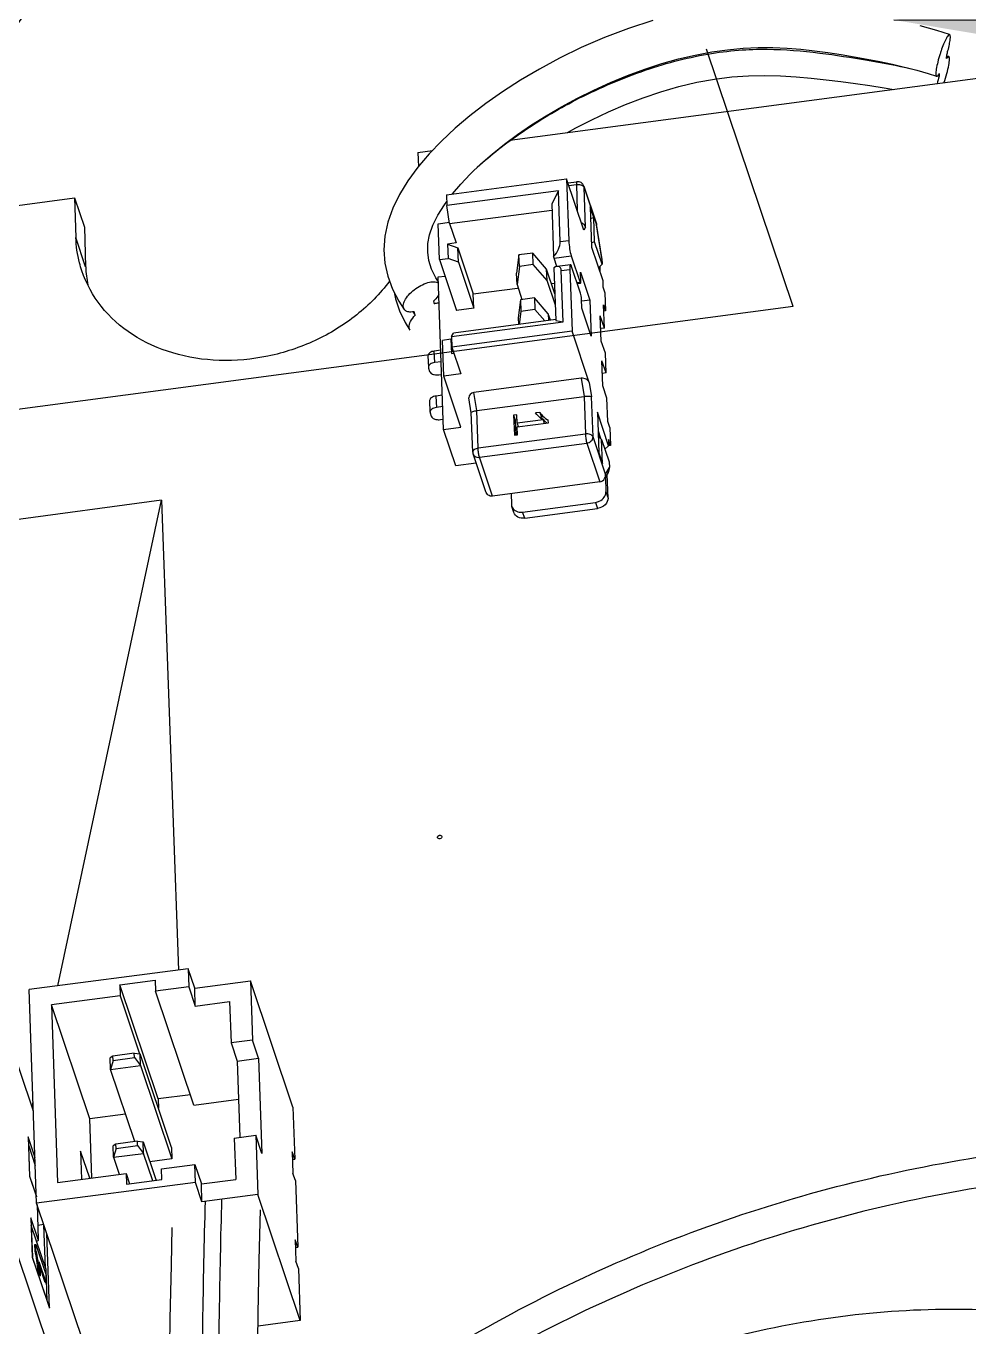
# Model space of a CAD drawing. Header units: millimetres. Extents: x 0 to 420, y 0 to 297.
# Drawn here: x 335.77 to 351.94, y 236.45 to 258.78 of the extents above; entities that cross this region are included whole.
import ezdxf

# ---------------------------------------------------------------- set-up
doc = ezdxf.new("R2010")
doc.units = ezdxf.units.MM
doc.header["$LTSCALE"] = 23.1
doc.layers.get('0').update_dxf_attribs({"linetype": 'CONTINUOUS'})
doc.layers.add('06___PRT_ALL_SURFS', color=7, linetype='CONTINUOUS')
doc.styles.get("Standard").update_dxf_attribs({"font": 'txt', "width": 0.7})
doc.dimstyles.get("Standard").update_dxf_attribs({"dimtxt": 2.2, "dimasz": 1.8, "dimexe": 1.5, "dimexo": 0.5, "dimtad": 1, "dimdec": 1, "dimzin": 0, "dimdsep": 46, "dimtxsty": 'Standard', "dimblk": '_FILLED', "dimcen": 0.09, "dimclrt": 5, "dimazin": 0, "dimtp": 0.01, "dimtm": 0.01, "dimtfac": 1, "dimtdec": 1, "dimtofl": 0, "dimtmove": 0, "dimatfit": 3, "dimldrblk": '_FILLED', "dimfxl": 1, "dimtolj": 1, "dimtzin": 0, "dimarcsym": 0})

# ---------------------------------------------------------------- blocks, each defined once
blk = doc.blocks.new('_FILLED')
at = {"color": 0, "linetype": 'ByBlock'}
blk.add_solid([(0, 0), (-1, 0.167), (-1, -0.167)], dxfattribs=at)

msp = doc.modelspace()

# ---------------------------------------------------------------- linework, layer by layer
at = {"color": 7, "linetype": 'Continuous'}
for p, q in [((344.066, 256.821), (356.211, 258.43)), ((351.56, 258.225), (351.563, 258.288)), ((351.597, 258.257), (351.57, 258.264)), ((351.434, 257.966), (351.433, 257.921)), ((342.489, 256.612), (342.737, 256.645)), ((342.489, 256.612), (342.498, 256.371)), ((342.978, 255.886), (345.041, 256.16)), ((345.041, 256.16), (345.079, 255.097)), ((345.336, 255.28), (345.041, 256.16)), ((345.064, 256.09), (345.214, 256.109)), ((342.978, 255.886), (342.985, 255.701)), ((344.9, 255.955), (342.985, 255.701)), ((344.9, 255.955), (344.785, 255.729)), ((344.931, 255.078), (344.9, 255.955)), ((345.336, 256.034), (345.553, 255.387)), ((335.196, 255.645), (336.599, 255.831)), ((336.599, 255.831), (336.621, 255.15)), ((336.599, 255.831), (336.767, 255.332)), ((342.943, 255.715), (342.983, 255.768)), ((343.034, 255.392), (342.985, 255.701)), ((344.785, 255.729), (344.818, 254.824)), ((345.442, 255.681), (345.467, 254.988)), ((345.505, 255.494), (345.442, 255.681)), ((343.034, 255.392), (344.789, 255.624)), ((345.505, 255.494), (345.45, 255.474)), ((345.52, 255.078), (345.505, 255.494)), ((336.767, 255.332), (336.789, 254.65)), ((342.838, 255.389), (343.031, 255.415)), ((342.86, 254.773), (342.838, 255.389)), ((343.034, 255.392), (343.146, 255.058)), ((345.553, 255.387), (345.555, 255.381)), ((345.555, 255.381), (345.555, 255.372)), ((345.644, 254.81), (345.555, 255.381)), ((343.146, 255.058), (342.998, 255.039)), ((342.998, 255.039), (343.007, 254.792)), ((342.998, 255.039), (343.174, 254.975)), ((345.52, 255.078), (345.465, 255.059)), ((345.467, 254.988), (345.66, 254.415)), ((345.65, 254.693), (345.52, 255.078)), ((342.86, 254.773), (343.007, 254.792)), ((342.86, 254.773), (343.154, 253.898)), ((343.183, 254.729), (343.007, 254.792)), ((343.183, 254.729), (343.174, 254.975)), ((343.174, 254.975), (343.44, 254.184)), ((344.223, 254.852), (344.182, 254.542)), ((344.462, 254.884), (344.223, 254.852)), ((344.23, 254.655), (344.223, 254.852)), ((344.469, 254.687), (344.462, 254.884)), ((344.698, 254.611), (344.462, 254.884)), ((344.874, 254.653), (344.825, 254.8)), ((345.119, 254.839), (345.273, 254.381)), ((345.646, 254.792), (345.644, 254.81)), ((345.646, 254.792), (345.65, 254.693)), ((343.183, 254.729), (343.449, 253.937)), ((344.19, 254.345), (344.182, 254.542)), ((344.23, 254.655), (344.19, 254.345)), ((344.469, 254.687), (344.23, 254.655)), ((344.705, 254.413), (344.469, 254.687)), ((344.705, 254.413), (344.698, 254.611)), ((344.841, 254.187), (344.698, 254.611)), ((344.824, 254.633), (344.857, 253.727)), ((345.107, 254.686), (344.881, 254.656)), ((344.981, 253.707), (344.949, 254.585)), ((345.096, 254.604), (345.135, 253.542)), ((345.28, 254.196), (345.126, 254.654)), ((345.285, 254.401), (345.28, 254.555)), ((345.28, 254.555), (345.441, 254.076)), ((345.65, 254.693), (345.587, 254.63)), ((345.608, 254.651), (345.612, 254.558)), ((342.84, 254.392), (342.796, 254.458)), ((342.837, 254.475), (342.955, 254.491)), ((342.931, 251.857), (342.837, 254.475)), ((344.19, 254.345), (344.275, 254.09)), ((344.848, 253.99), (344.705, 254.413)), ((344.782, 254.362), (344.834, 254.369)), ((345.225, 254.361), (345.281, 254.368)), ((345.66, 254.415), (345.664, 254.306)), ((343.44, 254.184), (344.198, 254.284)), ((343.449, 253.937), (343.44, 254.184)), ((344.49, 254.114), (344.25, 254.082)), ((344.49, 254.114), (344.497, 253.917)), ((344.726, 253.841), (344.49, 254.114)), ((345.302, 253.939), (345.296, 254.093)), ((345.664, 254.306), (345.699, 254.202)), ((345.699, 254.202), (345.71, 253.894)), ((342.443, 253.819), (342.426, 253.879)), ((342.758, 254.062), (342.77, 254.019)), ((343.449, 253.937), (343.154, 253.898)), ((344.25, 254.082), (344.21, 253.772)), ((344.257, 253.885), (344.229, 253.662)), ((344.25, 254.082), (344.257, 253.885)), ((344.497, 253.917), (344.257, 253.885)), ((344.666, 253.72), (344.497, 253.917)), ((345.441, 254.076), (345.301, 254.057)), ((345.463, 253.46), (345.302, 253.939)), ((345.441, 254.076), (345.463, 253.46)), ((345.689, 253.598), (345.675, 253.998)), ((345.675, 253.998), (345.71, 253.894)), ((345.71, 253.894), (345.678, 253.89)), ((343.066, 253.453), (344.981, 253.707)), ((344.855, 253.745), (343.101, 253.513)), ((344.21, 253.772), (344.214, 253.66)), ((344.726, 253.841), (344.73, 253.729)), ((344.762, 253.733), (344.726, 253.841)), ((344.857, 253.727), (344.981, 253.707)), ((345.635, 253.375), (345.619, 253.806)), ((345.689, 253.598), (345.619, 253.806)), ((343.066, 253.453), (343.101, 253.513)), ((343.066, 253.453), (343.073, 253.268)), ((345.135, 253.542), (343.073, 253.268)), ((345.43, 252.662), (345.135, 253.542)), ((345.689, 253.598), (345.627, 253.59)), ((342.882, 253.217), (342.771, 253.202)), ((343.057, 253.406), (342.91, 253.387)), ((342.932, 252.771), (342.91, 253.387)), ((343.057, 253.406), (343.066, 253.16)), ((343.073, 253.268), (343.227, 252.81)), ((345.705, 253.167), (345.635, 253.375)), ((342.662, 253.122), (342.669, 252.925)), ((342.89, 253.02), (342.778, 253.005)), ((343.066, 253.16), (343.107, 253.165)), ((345.662, 252.605), (345.647, 253.036)), ((345.717, 252.828), (345.647, 253.036)), ((345.717, 252.828), (345.705, 253.167)), ((342.669, 252.925), (342.671, 252.912)), ((342.671, 252.912), (342.691, 252.854)), ((342.848, 252.797), (342.897, 252.803)), ((343.227, 252.81), (342.932, 252.771)), ((343.226, 251.896), (342.932, 252.771)), ((345.717, 252.828), (345.654, 252.82)), ((345.29, 252.736), (343.449, 252.491)), ((345.732, 252.397), (345.662, 252.605)), ((342.689, 252.352), (342.696, 252.155)), ((342.91, 252.447), (342.799, 252.432)), ((343.405, 252.146), (343.365, 252.401)), ((343.498, 252.182), (345.339, 252.426)), ((345.747, 251.996), (345.732, 252.397)), ((342.697, 252.155), (342.699, 252.142)), ((342.699, 252.142), (342.718, 252.084)), ((342.917, 252.25), (342.806, 252.235)), ((343.43, 251.468), (343.405, 252.147)), ((344.187, 252.11), (344.132, 252.103)), ((344.132, 252.103), (344.144, 251.758)), ((344.132, 252.103), (344.16, 252.02)), ((344.192, 251.963), (344.187, 252.11)), ((344.581, 252.151), (344.507, 252.142)), ((344.581, 252.151), (344.609, 252.068)), ((345.569, 252.152), (345.594, 251.459)), ((345.762, 251.579), (345.569, 252.152)), ((342.876, 252.027), (342.925, 252.033)), ((342.931, 251.857), (343.226, 251.896)), ((343.141, 251.232), (342.931, 251.857)), ((344.184, 252.023), (344.16, 252.02)), ((344.16, 252.02), (344.169, 251.759)), ((344.638, 252.022), (344.192, 251.963)), ((344.192, 251.963), (344.21, 251.909)), ((344.194, 251.903), (344.729, 251.974)), ((344.199, 251.766), (344.194, 251.903)), ((344.609, 252.068), (344.58, 252.064)), ((344.638, 252.022), (344.657, 251.965)), ((344.729, 251.974), (344.727, 252.019)), ((345.782, 251.892), (345.747, 251.996)), ((345.782, 251.892), (345.793, 251.584)), ((344.144, 251.758), (344.199, 251.766)), ((345.581, 251.834), (345.623, 251.707)), ((345.584, 251.748), (345.642, 251.687)), ((345.657, 251.271), (345.642, 251.687)), ((345.642, 251.687), (345.772, 251.302)), ((345.758, 251.688), (345.762, 251.579)), ((345.793, 251.584), (345.758, 251.688)), ((343.653, 250.79), (343.435, 251.437)), ((345.594, 251.459), (345.657, 251.271)), ((345.762, 251.579), (345.699, 251.517)), ((345.793, 251.584), (345.762, 251.58)), ((343.488, 251.278), (343.141, 251.232)), ((345.772, 251.302), (345.775, 251.203)), ((345.754, 251.118), (345.692, 251.014)), ((345.707, 251.039), (345.716, 250.785)), ((345.751, 250.681), (345.737, 251.089)), ((345.61, 250.958), (343.769, 250.714)), ((344.089, 250.756), (344.096, 250.57)), ((344.137, 250.431), (344.102, 250.535)), ((344.286, 250.441), (345.538, 250.607)), ((344.321, 250.337), (345.573, 250.503)), ((338.548, 242.602), (335.822, 242.244)), ((338.548, 242.602), (338.558, 242.294)), ((338.66, 242.269), (338.548, 242.602)), ((337.373, 242.324), (337.981, 242.404)), ((337.373, 242.324), (337.38, 242.139)), ((338.031, 240.367), (337.373, 242.324)), ((337.981, 242.404), (337.987, 242.219)), ((338.558, 242.294), (337.987, 242.219)), ((338.558, 242.294), (338.67, 241.961)), ((338.66, 242.269), (339.617, 242.395)), ((338.67, 241.961), (338.66, 242.269)), ((339.617, 242.395), (339.652, 241.378)), ((340.345, 240.229), (339.617, 242.395)), ((335.947, 238.578), (335.822, 242.244)), ((337.38, 242.139), (336.201, 241.985)), ((337.38, 242.139), (337.715, 241.141)), ((338.645, 240.262), (337.987, 242.219)), ((338.67, 241.961), (339.259, 242.038)), ((339.259, 242.038), (339.283, 241.33)), ((336.201, 241.985), (336.305, 238.935)), ((336.859, 240.027), (336.201, 241.985)), ((335.893, 240.156), (335.436, 241.518)), ((339.652, 241.378), (339.283, 241.33)), ((339.757, 241.066), (339.652, 241.378)), ((337.624, 241.152), (337.256, 241.104)), ((337.627, 241.078), (337.624, 241.152)), ((337.624, 241.152), (337.724, 241.14)), ((337.731, 240.943), (337.724, 241.14)), ((338.263, 239.537), (337.724, 241.14)), ((339.283, 241.33), (339.388, 241.017)), ((337.256, 241.104), (337.208, 241.073)), ((337.215, 240.876), (337.208, 241.073)), ((337.259, 241.03), (337.215, 240.876)), ((337.215, 240.876), (337.731, 240.943)), ((337.259, 241.03), (337.256, 241.104)), ((337.259, 241.03), (337.627, 241.078)), ((337.627, 241.078), (337.731, 240.943)), ((337.731, 240.943), (338.27, 239.34)), ((339.388, 241.017), (339.757, 241.066)), ((339.388, 241.017), (339.433, 239.709)), ((339.757, 241.066), (339.812, 239.433)), ((337.631, 239.637), (337.215, 240.876)), ((338.585, 240.44), (338.031, 240.367)), ((338.031, 240.367), (338.037, 240.21)), ((338.645, 240.262), (339.411, 240.362)), ((337.473, 240.108), (336.859, 240.027)), ((336.894, 239.012), (336.859, 240.027)), ((340.345, 240.229), (340.375, 239.336)), ((335.801, 239.709), (335.801, 239.716)), ((335.801, 239.709), (335.825, 239.043)), ((335.806, 239.582), (335.925, 239.228)), ((337.308, 239.594), (337.26, 239.563)), ((337.676, 239.643), (337.308, 239.594)), ((337.31, 239.52), (337.308, 239.594)), ((337.678, 239.569), (337.676, 239.643)), ((337.676, 239.643), (337.775, 239.631)), ((337.782, 239.434), (337.775, 239.631)), ((337.775, 239.631), (337.997, 238.971)), ((339.339, 239.697), (339.707, 239.745)), ((339.339, 239.697), (339.363, 238.988)), ((339.707, 239.745), (339.742, 238.728)), ((339.812, 239.433), (339.707, 239.745)), ((336.702, 239.47), (336.718, 238.989)), ((336.858, 239.007), (336.702, 239.47)), ((337.266, 239.366), (337.26, 239.563)), ((337.31, 239.52), (337.266, 239.366)), ((337.266, 239.366), (337.782, 239.434)), ((337.266, 239.366), (337.365, 239.074)), ((337.31, 239.52), (337.678, 239.569)), ((337.678, 239.569), (337.782, 239.434)), ((337.94, 238.964), (337.782, 239.434)), ((338.263, 239.537), (338.27, 239.34)), ((340.333, 239.46), (340.346, 239.091)), ((340.375, 239.336), (340.333, 239.46)), ((338.27, 239.34), (337.89, 239.29)), ((338.091, 239.169), (338.662, 239.244)), ((338.097, 238.984), (338.091, 239.169)), ((338.672, 238.936), (338.662, 239.244)), ((338.662, 239.244), (338.774, 238.911)), ((340.338, 239.331), (340.375, 239.336)), ((335.825, 239.043), (335.943, 238.691)), ((338.672, 238.936), (335.947, 238.578)), ((336.305, 238.935), (337.483, 239.089)), ((337.483, 239.089), (337.49, 238.904)), ((337.483, 239.089), (337.543, 238.912)), ((337.49, 238.904), (338.097, 238.984)), ((338.784, 238.603), (338.672, 238.936)), ((338.774, 238.911), (339.363, 238.988)), ((338.784, 238.603), (338.774, 238.911)), ((340.388, 238.966), (340.346, 239.091)), ((340.388, 238.966), (340.427, 237.826)), ((339.742, 238.728), (338.784, 238.603)), ((340.47, 236.563), (339.742, 238.728)), ((336.745, 236.204), (335.947, 238.578)), ((335.955, 238.556), (335.976, 237.956)), ((335.851, 238.323), (335.85, 238.33)), ((335.851, 238.323), (335.875, 237.657)), ((336.109, 237.442), (335.856, 238.196)), ((336.07, 238.211), (335.967, 238.198)), ((336.365, 235.478), (335.567, 237.852)), ((335.918, 237.869), (335.933, 237.871)), ((335.922, 237.761), (335.918, 237.869)), ((335.937, 237.763), (335.933, 237.871)), ((335.933, 237.871), (336.105, 237.359)), ((340.385, 237.951), (340.397, 237.581)), ((340.427, 237.826), (340.385, 237.951)), ((340.389, 237.821), (340.427, 237.826)), ((335.874, 237.657), (336.165, 236.792)), ((335.922, 237.761), (335.937, 237.763)), ((336.11, 237.217), (335.99, 237.575)), ((340.439, 237.456), (340.397, 237.581)), ((335.987, 237.424), (335.972, 237.422)), ((336.003, 237.33), (335.972, 237.422)), ((336.017, 237.332), (335.987, 237.424)), ((336.095, 237.216), (336.001, 237.496)), ((336.105, 237.359), (336.11, 237.217)), ((336.128, 236.902), (336.109, 237.442)), ((340.439, 237.456), (340.47, 236.563)), ((336.017, 237.332), (336.003, 237.33)), ((336.095, 237.216), (336.11, 237.217)), ((340.47, 236.563), (339.747, 236.468))]:
    msp.add_line(p, q, dxfattribs=at)
at = {"color": 9, "linetype": 'Continuous'}
for p, q in [((345.08, 256.043), (345.208, 256.06)), ((345.208, 256.06), (345.224, 255.613)), ((345.364, 255.328), (345.34, 256.013)), ((345.34, 256.013), (345.555, 255.372)), ((345.364, 255.328), (345.336, 255.28)), ((345.646, 254.792), (345.555, 255.372)), ((336.789, 254.65), (336.621, 255.15)), ((345.079, 255.097), (344.931, 255.078)), ((344.825, 254.8), (345.119, 254.839)), ((344.949, 254.585), (345.096, 254.604)), ((345.273, 254.381), (345.22, 254.374)), ((342.778, 253.005), (342.771, 253.202)), ((345.29, 252.736), (345.339, 252.426)), ((345.43, 252.662), (345.469, 252.416)), ((342.799, 252.432), (342.806, 252.235)), ((343.498, 252.182), (343.449, 252.491)), ((345.339, 252.426), (345.362, 251.779)), ((345.494, 251.731), (345.469, 252.416)), ((343.521, 251.535), (343.498, 252.182)), ((345.362, 251.779), (343.521, 251.535)), ((345.709, 251.091), (345.494, 251.731)), ((343.545, 251.38), (345.386, 251.624)), ((345.386, 251.624), (345.61, 250.958)), ((343.769, 250.714), (343.545, 251.38)), ((345.709, 251.091), (345.775, 251.203)), ((345.716, 250.785), (345.751, 250.681)), ((345.538, 250.607), (345.573, 250.503)), ((344.321, 250.337), (344.286, 250.441)), ((335.801, 239.716), (335.825, 239.04)), ((335.921, 239.36), (335.801, 239.716)), ((335.825, 239.04), (335.943, 238.687)), ((335.85, 238.33), (335.874, 237.654)), ((335.976, 237.956), (335.85, 238.33)), ((336.1, 237.467), (336.074, 238.2)), ((336.168, 236.78), (336.123, 238.056)), ((335.874, 237.654), (336.168, 236.78))]:
    msp.add_line(p, q, dxfattribs=at)
at = {"color": 4, "linetype": 'Continuous'}
for p, q in [((338.091, 250.645), (335.464, 250.291)), ((336.312, 242.309), (338.091, 250.645)), ((338.091, 250.645), (338.38, 242.58)), ((335.869, 240.231), (335.888, 240.321))]:
    msp.add_line(p, q, dxfattribs=at)
at = {"color": 7, "linetype": 'Continuous'}
for points in [[(346.522, 258.874), (346.104, 258.739), (345.691, 258.582), (345.293, 258.411), (344.92, 258.23), (344.573, 258.043), (344.247, 257.85), (343.941, 257.652), (343.653, 257.45), (343.382, 257.242), (343.129, 257.027), (342.895, 256.808), (342.681, 256.586), (342.487, 256.358), (342.316, 256.127), (342.172, 255.893), (342.057, 255.656), (341.972, 255.414), (341.922, 255.173), (341.907, 254.938), (341.924, 254.71), (341.973, 254.486), (342.053, 254.267), (342.163, 254.057), (342.255, 253.917)], [(351.612, 258.634), (351.391, 258.705), (351.106, 258.783)], [(343.081, 255.9), (343.223, 256.067), (343.388, 256.242), (343.569, 256.415), (343.764, 256.584), (343.974, 256.753), (344.2, 256.92), (344.441, 257.084), (344.692, 257.243), (344.953, 257.397), (345.225, 257.543), (345.506, 257.683), (345.794, 257.813), (346.086, 257.932), (346.38, 258.041), (346.673, 258.136), (346.962, 258.217), (347.248, 258.284), (347.53, 258.337), (347.802, 258.375), (348.067, 258.4), (348.326, 258.412), (348.577, 258.412), (348.822, 258.402), (349.06, 258.383), (349.294, 258.358), (349.525, 258.328), (349.752, 258.293), (349.975, 258.255), (350.197, 258.215), (350.415, 258.172), (350.629, 258.126), (350.84, 258.077), (351.048, 258.024), (351.245, 257.966), (351.387, 257.919)], [(345.055, 256.952), (345.199, 257.033), (345.471, 257.174), (345.758, 257.31), (346.053, 257.436), (346.353, 257.552), (346.657, 257.655), (346.966, 257.744), (347.277, 257.816), (347.58, 257.872), (347.874, 257.909), (348.162, 257.929), (348.44, 257.934), (348.71, 257.926), (348.977, 257.909), (349.239, 257.886), (349.494, 257.859), (349.746, 257.828), (349.996, 257.795), (350.243, 257.76), (350.486, 257.723), (350.655, 257.694)], [(342.748, 255.365), (342.833, 255.538), (342.943, 255.715)], [(342.796, 254.458), (342.723, 254.608), (342.677, 254.757), (342.657, 254.903), (342.662, 255.048), (342.691, 255.2), (342.748, 255.365)], [(342.08, 254.215), (342.104, 254.1), (342.174, 253.896)], [(342.174, 253.896), (342.271, 253.694), (342.353, 253.56)], [(339.754, 231.17), (339.743, 231.889), (339.734, 232.876), (339.73, 233.849), (339.731, 234.807), (339.738, 235.751), (339.75, 236.682), (339.767, 237.599), (339.789, 238.463)], [(338.27, 238.16), (338.254, 237.514), (338.236, 236.592), (338.224, 235.656), (338.217, 234.707), (338.216, 233.744), (338.22, 232.767), (338.23, 231.776), (338.245, 230.772), (338.265, 229.753)]]:
    msp.add_lwpolyline(points, dxfattribs=at)
for centre, radius, start, end in [((353.738, 257.576), 2.402, 161.0986, 162.3285), ((349.349, 258.953), 2.311, 343.282, 345.1432), ((353.669, 257.214), 2.345, 162.4478, 165.7286), ((350.219, 254.114), 3.996, 72.4762, 72.7157), ((350.248, 254.204), 3.901, 72.3149, 72.4759), ((345.229, 255.998), 0.113, 18.5145, 97.5542), ((338.813, 254.718), 2.024, 181.9078, 190.9602), ((343.935, 254.852), 1.815, 212.7855, 214.6969), ((344.95, 252.302), 0.414, 214.489, 217.5712), ((344.976, 252.323), 0.447, 217.5706, 220.3978), ((344.995, 252.338), 0.471, 220.3357, 225.6542), ((344.932, 252.405), 0.437, 239.0231, 242.0092), ((343.543, 251.472), 0.113, 182.1356, 198.4684), ((344.257, 250.655), 0.216, 268.6375, 277.5479), ((336.096, 236.768), 0.0731, 8.9016, 18.5496)]:
    msp.add_arc(centre, radius, start, end, dxfattribs=at)
at = {"color": 9, "linetype": 'Continuous'}
msp.add_arc((345.264, 256.01), 0.0754, 2.0955, 18.4003, dxfattribs=at)
at = {"color": 7, "linetype": 'Continuous'}
for centre, major_axis, ratio, start_param, end_param in [((344.782, 254.949), (0.12, 0.193), 0.458352, -1.966438, -0.596999), ((344.8, 254.456), (0.12, 0.193), 0.458352, -0.596999, 0.772439), ((345.32, 252.647), (0.113, -0.022), 0.767857, 0.408338, 1.979135), ((343.479, 252.403), (0.113, -0.022), 0.767857, 8.26232, 9.694604), ((345.665, 251.188), (0.025, 0.13), 0.829649, -1.976495, -1.301849)]:
    msp.add_ellipse(centre, major_axis=major_axis, ratio=ratio, start_param=start_param, end_param=end_param, dxfattribs=at)
for points, knots in [([(351.612, 258.634), (351.603, 258.637), (351.574, 258.606), (351.546, 258.554), (351.504, 258.462), (351.478, 258.393), (351.465, 258.354)], [0, 0, 0, 0, 0.091771, 0.301779, 0.616396, 1, 1, 1, 1]), ([(351.583, 258.36), (351.592, 258.395), (351.608, 258.458), (351.622, 258.544), (351.626, 258.596), (351.62, 258.631), (351.612, 258.634)], [0, 0, 0, 0, 0.387467, 0.698632, 0.905531, 1, 1, 1, 1]), ([(343.508, 256.358), (343.743, 256.573), (344.286, 256.993), (345.046, 257.448), (345.743, 257.779), (346.31, 258.004), (346.885, 258.182), (347.445, 258.305), (347.976, 258.374), (348.619, 258.394), (349.36, 258.33), (350.184, 258.203), (350.708, 258.104), (350.958, 258.047)], [0, 0, 0, 0, 0.119875, 0.256808, 0.33206, 0.409801, 0.485708, 0.558087, 0.624822, 0.68674, 0.799705, 0.903464, 1, 1, 1, 1]), ([(351.449, 258.305), (351.434, 258.259), (351.409, 258.171), (351.383, 258.055), (351.374, 257.974), (351.376, 257.934), (351.383, 257.92), (351.387, 257.919)], [0, 0, 0, 0, 0.36844, 0.684883, 0.902568, 0.965335, 1, 1, 1, 1]), ([(351.515, 257.808), (351.533, 257.86), (351.564, 257.961), (351.597, 258.096), (351.611, 258.191), (351.61, 258.239), (351.602, 258.256), (351.597, 258.257)], [0, 0, 0, 0, 0.357049, 0.677936, 0.902691, 0.966736, 1, 1, 1, 1]), ([(351.597, 258.257), (351.592, 258.258), (351.575, 258.247), (351.566, 258.234), (351.56, 258.225)], [0, 0, 0, 0, 0.342344, 1, 1, 1, 1]), ([(351.387, 257.919), (351.394, 257.916), (351.416, 257.935), (351.426, 257.953), (351.434, 257.966)], [0, 0, 0, 0, 0.322653, 1, 1, 1, 1]), ([(345.364, 255.328), (345.36, 255.344), (345.343, 255.378), (345.312, 255.399), (345.294, 255.406)], [0, 0, 0, 0, 0.47986, 1, 1, 1, 1]), ([(336.724, 254.58), (336.709, 254.626), (336.654, 254.811), (336.626, 255.005), (336.621, 255.15)], [0, 0, 0, 0, 0.249221, 1, 1, 1, 1]), ([(345.079, 255.097), (345.08, 255.05), (345.091, 254.964), (345.106, 254.877), (345.119, 254.839)], [0, 0, 0, 0, 0.535312, 1, 1, 1, 1]), ([(342.003, 254.404), (341.842, 254.188), (341.451, 253.792), (340.735, 253.353), (339.927, 253.085), (339.09, 253.009), (338.288, 253.132), (337.582, 253.449), (337.03, 253.938), (336.798, 254.361), (336.724, 254.58)], [0, 0, 0, 0, 0.127859, 0.260727, 0.395368, 0.528111, 0.655749, 0.776416, 0.890316, 1, 1, 1, 1]), ([(345.107, 254.686), (345.104, 254.686), (345.099, 254.677), (345.096, 254.65), (345.096, 254.624), (345.096, 254.604)], [0, 0, 0, 0, 0.096285, 0.295417, 1, 1, 1, 1]), ([(345.126, 254.654), (345.123, 254.663), (345.12, 254.673), (345.111, 254.687), (345.107, 254.686)], [0, 0, 0, 0, 0.69245, 1, 1, 1, 1]), ([(342.255, 253.917), (342.242, 253.936), (342.231, 253.993), (342.265, 254.08), (342.331, 254.172), (342.458, 254.288), (342.608, 254.371), (342.756, 254.398), (342.82, 254.386), (342.843, 254.372)], [0, 0, 0, 0, 0.080325, 0.186105, 0.32119, 0.476356, 0.783323, 0.906754, 1, 1, 1, 1]), ([(345.273, 254.381), (345.274, 254.378), (345.276, 254.373), (345.279, 254.368), (345.281, 254.368)], [0, 0, 0, 0, 0.689669, 1, 1, 1, 1]), ([(345.281, 254.368), (345.284, 254.369), (345.285, 254.384), (345.285, 254.393), (345.285, 254.401)], [0, 0, 0, 0, 0.290321, 1, 1, 1, 1]), ([(342.849, 254.175), (342.843, 254.165), (342.817, 254.124), (342.785, 254.088), (342.758, 254.062)], [0, 0, 0, 0, 0.233284, 1, 1, 1, 1]), ([(345.296, 254.093), (345.295, 254.111), (345.291, 254.146), (345.285, 254.181), (345.28, 254.196)], [0, 0, 0, 0, 0.535323, 1, 1, 1, 1]), ([(342.426, 253.879), (342.408, 253.875), (342.366, 253.871), (342.303, 253.877), (342.266, 253.902), (342.255, 253.917)], [0, 0, 0, 0, 0.307415, 0.691875, 1, 1, 1, 1]), ([(342.77, 254.019), (342.777, 254.021), (342.805, 254.028), (342.833, 254.031), (342.854, 254.032)], [0, 0, 0, 0, 0.266168, 1, 1, 1, 1]), ([(342.353, 253.56), (342.343, 253.574), (342.33, 253.627), (342.364, 253.723), (342.412, 253.786), (342.443, 253.819)], [0, 0, 0, 0, 0.18155, 0.53343, 1, 1, 1, 1]), ([(342.771, 253.202), (342.743, 253.198), (342.696, 253.187), (342.661, 253.142), (342.662, 253.122)], [0, 0, 0, 0, 0.589885, 1, 1, 1, 1]), ([(342.778, 253.005), (342.75, 253.001), (342.703, 252.989), (342.668, 252.945), (342.669, 252.925)], [0, 0, 0, 0, 0.589884, 1, 1, 1, 1]), ([(342.691, 252.854), (342.694, 252.843), (342.716, 252.816), (342.774, 252.795), (342.822, 252.793), (342.848, 252.797)], [0, 0, 0, 0, 0.18986, 0.561294, 1, 1, 1, 1]), ([(342.799, 252.432), (342.771, 252.428), (342.723, 252.417), (342.689, 252.372), (342.689, 252.352)], [0, 0, 0, 0, 0.589884, 1, 1, 1, 1]), ([(345.339, 252.426), (345.367, 252.43), (345.407, 252.432), (345.449, 252.426), (345.465, 252.421), (345.469, 252.416)], [0, 0, 0, 0, 0.647271, 0.871453, 1, 1, 1, 1]), ([(342.806, 252.235), (342.778, 252.231), (342.73, 252.219), (342.696, 252.175), (342.696, 252.155)], [0, 0, 0, 0, 0.589885, 1, 1, 1, 1]), ([(342.718, 252.084), (342.722, 252.073), (342.744, 252.046), (342.802, 252.025), (342.85, 252.023), (342.876, 252.027)], [0, 0, 0, 0, 0.18986, 0.561294, 1, 1, 1, 1]), ([(343.405, 252.147), (343.405, 252.151), (343.414, 252.16), (343.444, 252.172), (343.475, 252.179), (343.498, 252.182)], [0, 0, 0, 0, 0.109232, 0.315523, 1, 1, 1, 1]), ([(344.638, 252.022), (344.625, 252.03), (344.576, 252.064), (344.533, 252.106), (344.507, 252.142)], [0, 0, 0, 0, 0.256108, 1, 1, 1, 1]), ([(344.581, 252.151), (344.589, 252.14), (344.625, 252.093), (344.669, 252.053), (344.707, 252.03)], [0, 0, 0, 0, 0.245245, 1, 1, 1, 1]), ([(343.769, 250.714), (343.745, 250.71), (343.691, 250.723), (343.66, 250.767), (343.653, 250.79)], [0, 0, 0, 0, 0.50182, 1, 1, 1, 1]), ([(345.601, 250.625), (345.635, 250.64), (345.692, 250.683), (345.717, 250.753), (345.716, 250.785)], [0, 0, 0, 0, 0.529031, 1, 1, 1, 1]), ([(344.102, 250.535), (344.112, 250.507), (344.155, 250.455), (344.219, 250.44), (344.252, 250.439)], [0, 0, 0, 0, 0.472041, 1, 1, 1, 1]), ([(345.751, 250.681), (345.753, 250.639), (345.708, 250.548), (345.62, 250.509), (345.573, 250.503)], [0, 0, 0, 0, 0.469288, 1, 1, 1, 1]), ([(344.321, 250.337), (344.282, 250.331), (344.204, 250.339), (344.148, 250.399), (344.137, 250.431)], [0, 0, 0, 0, 0.532386, 1, 1, 1, 1]), ([(342.827, 244.85), (342.825, 244.859), (342.831, 244.882), (342.851, 244.891), (342.862, 244.893)], [0, 0, 0, 0, 0.461267, 1, 1, 1, 1]), ([(342.864, 244.831), (342.856, 244.83), (342.841, 244.832), (342.83, 244.844), (342.827, 244.85)], [0, 0, 0, 0, 0.532696, 1, 1, 1, 1]), ([(342.862, 244.893), (342.87, 244.894), (342.885, 244.892), (342.896, 244.88), (342.899, 244.874)], [0, 0, 0, 0, 0.532696, 1, 1, 1, 1]), ([(342.899, 244.874), (342.902, 244.865), (342.895, 244.842), (342.875, 244.833), (342.864, 244.831)], [0, 0, 0, 0, 0.461267, 1, 1, 1, 1]), ([(343.421, 236.306), (344.841, 237.125), (347.853, 238.484), (352.641, 239.609), (357.471, 239.778), (360.615, 239.228), (362.103, 238.785)], [0, 0, 0, 0, 0.25453, 0.509141, 0.758971, 1, 1, 1, 1]), ([(362.271, 238.285), (360.783, 238.728), (357.639, 239.278), (352.809, 239.11), (348.021, 237.984), (345.009, 236.625), (343.589, 235.807)], [0, 0, 0, 0, 0.241029, 0.490859, 0.74547, 1, 1, 1, 1]), ([(335.825, 239.043), (335.825, 239.043), (335.825, 239.042), (335.825, 239.041), (335.825, 239.04)], [0, 0, 0, 0, 0.211391, 1, 1, 1, 1]), ([(338.838, 238.612), (338.799, 237.216), (338.76, 234.297), (338.795, 231.378), (338.83, 229.856)], [0, 0, 0, 0, 0.478422, 1, 1, 1, 1]), ([(339.121, 238.649), (339.103, 237.996), (339.044, 235.209), (339.06, 232.421), (339.104, 230.287)], [0, 0, 0, 0, 0.234289, 1, 1, 1, 1]), ([(335.976, 237.956), (335.976, 237.952), (335.975, 237.945), (335.967, 237.931), (335.956, 237.924), (335.948, 237.922)], [0, 0, 0, 0, 0.228705, 0.473799, 1, 1, 1, 1]), ([(335.874, 237.657), (335.874, 237.657), (335.875, 237.656), (335.875, 237.655), (335.874, 237.654)], [0, 0, 0, 0, 0.211385, 1, 1, 1, 1]), ([(335.972, 237.422), (335.967, 237.48), (335.953, 237.594), (335.933, 237.706), (335.922, 237.761)], [0, 0, 0, 0, 0.511076, 1, 1, 1, 1]), ([(335.937, 237.763), (335.948, 237.708), (335.968, 237.595), (335.982, 237.482), (335.987, 237.424)], [0, 0, 0, 0, 0.488924, 1, 1, 1, 1]), ([(336.017, 237.332), (336.015, 237.372), (336.007, 237.453), (335.996, 237.534), (335.99, 237.575)], [0, 0, 0, 0, 0.490435, 1, 1, 1, 1]), ([(362.301, 230.738), (362.062, 231.261), (361.477, 232.27), (360.324, 233.604), (358.921, 234.735), (357.307, 235.635), (355.523, 236.288), (352.954, 236.814), (350.249, 236.789), (347.595, 236.244), (345.014, 235.36), (342.638, 233.999), (340.635, 232.233), (339.372, 230.755), (338.369, 229.148), (337.886, 227.998), (337.698, 227.416)], [0, 0, 0, 0, 0.05604, 0.112925, 0.171102, 0.230875, 0.292382, 0.355587, 0.485873, 0.552481, 0.619323, 0.751387, 0.815971, 0.87903, 0.940379, 1, 1, 1, 1])]:
    msp.add_open_spline(points, degree=3, knots=knots, dxfattribs=at)
at = {"color": 9, "linetype": 'Continuous'}
for points, knots in [([(345.214, 256.109), (345.213, 256.109), (345.21, 256.104), (345.208, 256.088), (345.208, 256.072), (345.208, 256.06)], [0, 0, 0, 0, 0.096292, 0.295469, 1, 1, 1, 1]), ([(345.28, 256.056), (345.286, 256.055), (345.307, 256.048), (345.328, 256.034), (345.336, 256.021)], [0, 0, 0, 0, 0.291102, 1, 1, 1, 1]), ([(345.494, 251.731), (345.487, 251.751), (345.439, 251.781), (345.39, 251.783), (345.362, 251.779)], [0, 0, 0, 0, 0.422013, 1, 1, 1, 1]), ([(345.362, 251.779), (345.363, 251.751), (345.369, 251.699), (345.379, 251.647), (345.386, 251.624)], [0, 0, 0, 0, 0.535314, 1, 1, 1, 1]), ([(345.386, 251.624), (345.415, 251.628), (345.468, 251.651), (345.495, 251.706), (345.494, 251.731)], [0, 0, 0, 0, 0.530702, 1, 1, 1, 1]), ([(343.521, 251.535), (343.498, 251.532), (343.458, 251.522), (343.429, 251.485), (343.43, 251.468)], [0, 0, 0, 0, 0.589585, 1, 1, 1, 1]), ([(343.545, 251.38), (343.538, 251.403), (343.528, 251.455), (343.522, 251.507), (343.521, 251.535)], [0, 0, 0, 0, 0.464686, 1, 1, 1, 1])]:
    msp.add_open_spline(points, degree=3, knots=knots, dxfattribs=at)
for points in [[(345.208, 256.06), (345.232, 256.064), (345.257, 256.063), (345.28, 256.056)], [(345.336, 256.021), (345.337, 256.018), (345.339, 256.015), (345.34, 256.013)], [(343.435, 251.437), (343.441, 251.421), (343.452, 251.406), (343.466, 251.397)], [(343.466, 251.397), (343.477, 251.389), (343.49, 251.384), (343.503, 251.381)], [(343.503, 251.381), (343.517, 251.378), (343.531, 251.378), (343.545, 251.38)]]:
    msp.add_open_spline(points, degree=3, dxfattribs=at)
at = {"color": 7, "linetype": 'Continuous'}
for points in [[(344.825, 254.8), (344.822, 254.808), (344.82, 254.816), (344.818, 254.824)], [(344.701, 251.97), (344.688, 251.98), (344.677, 251.99), (344.665, 252.001)], [(345.61, 250.958), (345.643, 250.962), (345.676, 250.985), (345.692, 251.014)], [(345.692, 251.014), (345.706, 251.036), (345.712, 251.065), (345.709, 251.091)], [(344.096, 250.57), (344.096, 250.558), (344.099, 250.546), (344.102, 250.535)], [(345.538, 250.607), (345.56, 250.61), (345.581, 250.616), (345.601, 250.625)]]:
    msp.add_open_spline(points, degree=3, dxfattribs=at)
at = {"layer": '06___PRT_ALL_SURFS', "color": 7, "linetype": 'Continuous'}
for q in [(347.443, 258.387), (333.304, 251.895)]:
    msp.add_line((348.928, 253.968), q, dxfattribs=at)

# ---------------------------------------------------------------- leaders
at = {"annotation_type": 0, "has_hookline": 1}
for points, hookline_direction, text_width in [([(328.323, 248.438), (341.498, 267.175), (343.298, 267.175)], 0, 34.869), ([(311.536, 231.239), (311.93, 265.363), (313.73, 265.363)], 0, 22.954), ([(350.656, 258.886), (384.151, 258.848)], 1, 23.23)]:
    msp.add_leader(points, dimstyle='Standard', override={"dimgap": 0.625, "dimtad": 0}, dxfattribs=dict(at, hookline_direction=hookline_direction, text_width=text_width))

doc.saveas('drawing.dxf')
